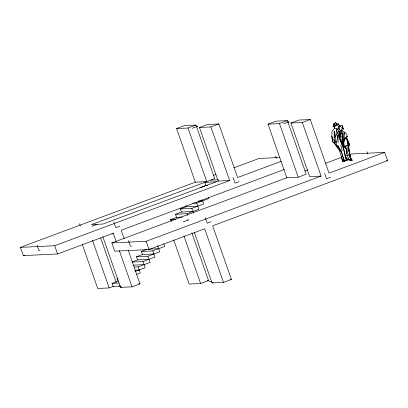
<?xml version="1.0" encoding="UTF-8"?>
<svg xmlns="http://www.w3.org/2000/svg" width="408" height="408" viewBox="0 0 408 408"><rect width="100%" height="100%" fill="white"/><g stroke="black" fill="none" stroke-linecap="round" stroke-linejoin="round"><path stroke-width="0.61" d="M350.656 158.636L352.277 160.278L348.723 159.538L346.764 153.683L346.54 150.134L345.27 146.243L348.794 145.299L348.682 149.614L351.053 160.002L352.277 160.278L350.441 157.672L348.988 151.2L348.636 147.701M339.864 137.19L339.522 132.559L338.961 134.589L339.808 139.327L342.434 145.212L342.919 145.019L343.087 139.256L344.184 132.024L339.563 129.617L339.155 128.908M343.205 145.207L344.097 146.936L344.755 146.258L343.801 143.958L344.301 140.398L344.184 132.024L346.117 133.406L347.448 136.512L345.928 137.618L347.32 141.561L349.656 145.013L347.999 145.631L347.677 153.153L351.053 160.002L348.723 159.538M334.244 126.526L334.703 128.158L333.887 126.653L337.508 124.414L339.017 127.735L337.783 129.8L336.88 128.673L334.703 128.158L331.99 131.009L331.78 136.236L332.571 141.729L334.647 143.789L339.349 150.572L341.057 150.975L336.569 145.763L336.758 141.663L337.89 135.002L341.246 141.851M342.547 144.993C344.495 149.532 344.694 154.306 345.714 159.079L349.539 159.385L344.128 161.14L341.445 151.445M344.51 161.242L341.277 151.893L338.099 146.707L336.569 145.763L334.647 142.688L335.692 141.454L335.488 136.711L336.88 128.673M339.313 126.077L339.706 125.429L342.225 125.593L342.404 127.52L341.215 130.483L342.082 132.855L343.801 143.958L342.919 145.019L343.266 141.897M342.358 127.541L343.449 128.938L342.404 127.52L340.119 126.516L339.706 125.429L338.864 126.939L339.563 129.617L338.574 130.866L339.874 134.533L341.358 137.241L340.359 135.609L341.215 130.483L342.001 130.764L343.449 128.938L342.225 125.593M338.196 128.127L337.783 129.8L336.835 129.188M343.546 146.411L345.709 146.258L343.546 146.411L343.689 145.819M334.912 141.668L334.647 142.688L332.571 141.729L332.097 137.037M336.707 130.331L337.426 132.779L335.488 136.711L334.172 137.358L334.647 142.688L336.758 141.663M333.887 126.653L334.591 126.016M344.158 152.199L344.592 151.419M344.184 133.987L344.923 132.707M333.346 126.812L334.427 125.756L333.015 126.786L334.29 125.735M340.359 135.609L339.92 131.922L338.574 130.866L340.359 135.609L342.082 132.855L342.659 134.533M349.197 144.769L349.585 144.197L346.249 137.006L349.197 144.769L349.656 145.013M339.92 131.922L341.215 130.483M344.291 139.225L345.928 137.618L344.301 140.398L344.102 139.393M344.097 146.936L342.434 145.212L343.801 143.958M334.086 124.766L333.28 124.144L333.866 124.328L335.794 122.665L337.452 124.251L333.734 126.378L333.28 124.144L335.794 122.665L336.625 123.894M335.335 125.975L338.385 124.042L335.335 125.975L333.015 126.786L334.172 126.419M335.947 125.169L336.896 124.669M344.046 160.874L343.006 161.389L342.358 161.236L341.129 155.907M176.582 128.576L188.011 128.02L206.785 181.626L195.356 182.182L176.582 128.576L184.533 125.613L195.962 125.057L214.736 178.663L91.474 224.594L102.903 224.043L218.611 180.928M188.011 128.02L195.962 125.057M192.336 128.265L197.701 126.266L196.559 126.317M199.441 127.469L210.875 126.913L229.648 180.52L218.214 181.076L199.441 127.469L207.397 124.506L218.826 123.95L237.599 177.556L281.423 161.226M210.875 126.913L218.826 123.95M286.798 177.745L268.025 124.139L275.981 121.176L287.41 120.625L306.184 174.231L298.233 177.194L286.798 177.745L111.848 242.939L114.735 251.185L149.027 249.523L204.694 228.781L223.467 282.387L231.418 279.424L212.644 225.818L387.6 160.624L384.713 152.378L350.421 154.04L349.233 154.484M268.025 124.139L279.46 123.588L287.41 120.625M283.784 123.828L289.15 121.829L288.007 121.885M290.889 123.032L302.318 122.477L321.091 176.083L309.662 176.639L290.889 123.032L298.84 120.069L310.274 119.513L329.047 173.119L384.713 152.378M302.318 122.477L310.274 119.513M116.168 241.556L113.246 233.218L57.579 253.96L23.287 255.622L20.4 247.376L195.356 182.182M213.374 175.471L215.74 174.588M234.1 167.744L258.973 158.477L279.929 157.463M91.82 226.318L97.191 224.318M207.784 185.37L205.877 185.462L199.915 187.685L201.185 187.624M23.287 255.622L24.475 255.179M20.4 247.376L54.692 245.713L229.648 180.52M119.758 226.129L115.78 227.613L113.832 222.044M239.042 181.682L235.064 183.161L233.116 177.597M284.223 169.504L121.202 230.255L124.119 238.593M192.902 211.482L181.473 212.038L180.387 208.947L186.354 206.723L197.783 206.167M192.892 203.261L196.702 203.077L208.631 198.63L208.269 197.6M182.305 217.076L176.593 217.352L175.506 214.261L181.473 212.038M180.387 208.947L191.821 208.391L203.75 203.944L202.307 199.823M171.166 221.121L170.626 219.575L176.593 217.352M175.506 214.261L186.941 213.705L198.869 209.263L196.702 203.077M304.822 171.034L307.78 169.927M325.548 163.307L341.537 157.35M345.091 156.029L347.458 155.147M183.269 221.886L188.639 219.881L187.491 219.938M111.848 242.939L146.141 241.276L321.091 176.083M211.201 221.692L207.228 223.176L205.275 217.607M330.49 177.245L326.512 178.724L324.564 173.16M153.852 254.006L142.423 254.556L141.341 251.466L146.707 249.466M148.971 259.32L137.542 259.876L136.456 256.78L142.423 254.556M141.341 251.466L152.77 250.91L164.699 246.468L163.797 243.887M132.172 261.875L137.542 259.876M136.456 256.78L147.89 256.229L159.819 251.782L157.651 245.596M132.212 262.064L143.009 261.543L154.938 257.096L152.77 250.91M134.314 267.041L138.128 266.858L150.057 262.41L147.89 256.229M135.033 271.504L145.171 267.73L143.009 261.543M120.758 286.079L113.133 286.452L112.052 283.356L118.014 281.132L116.933 278.042M136.716 274.375L140.291 273.044L138.128 266.858M82.294 244.407L97.726 288.487L109.16 287.931L113.704 286.238M118.85 286.171L120.044 285.728M102.862 236.747L120.59 287.375L121.727 286.952M120.59 287.375L132.019 286.824L139.975 283.861L128.291 250.502M173.742 239.975L189.174 284.05L200.603 283.494L208.559 280.531L191.872 232.881M211.492 281.291L209.156 281.79M194.305 232.315L212.038 282.943L213.175 282.52M344.128 161.14L349.279 159.35M338.864 126.939L340.119 126.516M336.814 124.292L338.273 123.95L336.671 124.96M346.494 136.736L347.448 136.512M344.755 146.258L348.406 145.615L347.32 141.561L347.902 145.049M345.714 159.079L348.524 158.947M386.33 160.686L387.6 160.624M210.763 180.147L218.382 179.775M216.225 181.815L204.796 182.371L205.877 185.462M198.222 201.067L202.664 200.853M170.626 219.575L175.705 219.331M111.976 233.279L113.246 233.218M40.132 250.609L38.989 250.665L37.041 245.101M131.58 246.177L130.438 246.233L128.489 240.664M148.573 249.181L158.732 248.691M133.294 265.159L144.09 264.634M134.762 270.167L139.21 269.948M112.052 283.356L119.039 283.019M138.705 283.922L139.975 283.861M207.29 280.592L208.559 280.531M230.148 279.485L231.418 279.424M212.038 282.943L223.467 282.387M347.999 145.631L348.406 145.615M337.758 124.032L338.385 124.042M334.642 140.541L333.571 140.316L331.78 136.236M336.569 145.763L338.247 146.401M333.866 124.328L335.901 125.363M337.426 132.779L339.43 134.926M346.56 149.099L344.194 146.528L346.423 149.007M342.577 146.385L343.266 147.176L342.98 145.447M339.125 132.284L339.67 133.324M337.742 145.105L341.277 151.893M349.391 159.202L350.14 160.701L351.569 160.232L350.37 157.355L348.661 147.64M338.961 134.589L341.506 140.332L342.434 145.212L340.216 139.495M344.918 154.897L346.621 158.936L344.495 152.929L341.527 142.423M345.27 146.243L346.55 149.466L346.764 153.683M334.223 142.662L334.647 143.789M367.062 151.766L367.838 153.994M279.46 123.588L298.233 177.194M275.614 156.203L276.395 158.426M191.821 208.391L193.443 213.032M185.992 205.693L186.354 206.723M186.941 213.705L187.481 215.251M183.916 235.844L200.603 283.494M170.983 219.269L171.763 221.498M146.141 241.276L149.027 249.523M119.294 250.487L132.019 286.824M100.633 237.915L116.275 282.586M92.473 240.281L109.16 287.931M79.54 223.706L80.32 225.935M54.692 245.713L57.579 253.96M339.349 150.572L343.006 161.389L343.898 159.757L343.638 157.876M334.004 126.439L334.591 128.214M350.441 157.672L351.053 160.002M341.71 142.351L342.434 145.212M340.802 144.906L342.144 150.884M342.893 137.037L342.082 132.855L342.919 145.019M349.931 159.482L350.14 160.701L349.957 159.554M346.392 148.379L346.54 150.134M339.793 133.457L339.874 134.533M337.89 135.002L338.161 142.606M334.346 136.354L334.157 130.988L334.172 137.358M348.794 145.299L348.988 151.2M342.348 159.543L342.358 161.236"/></g></svg>
